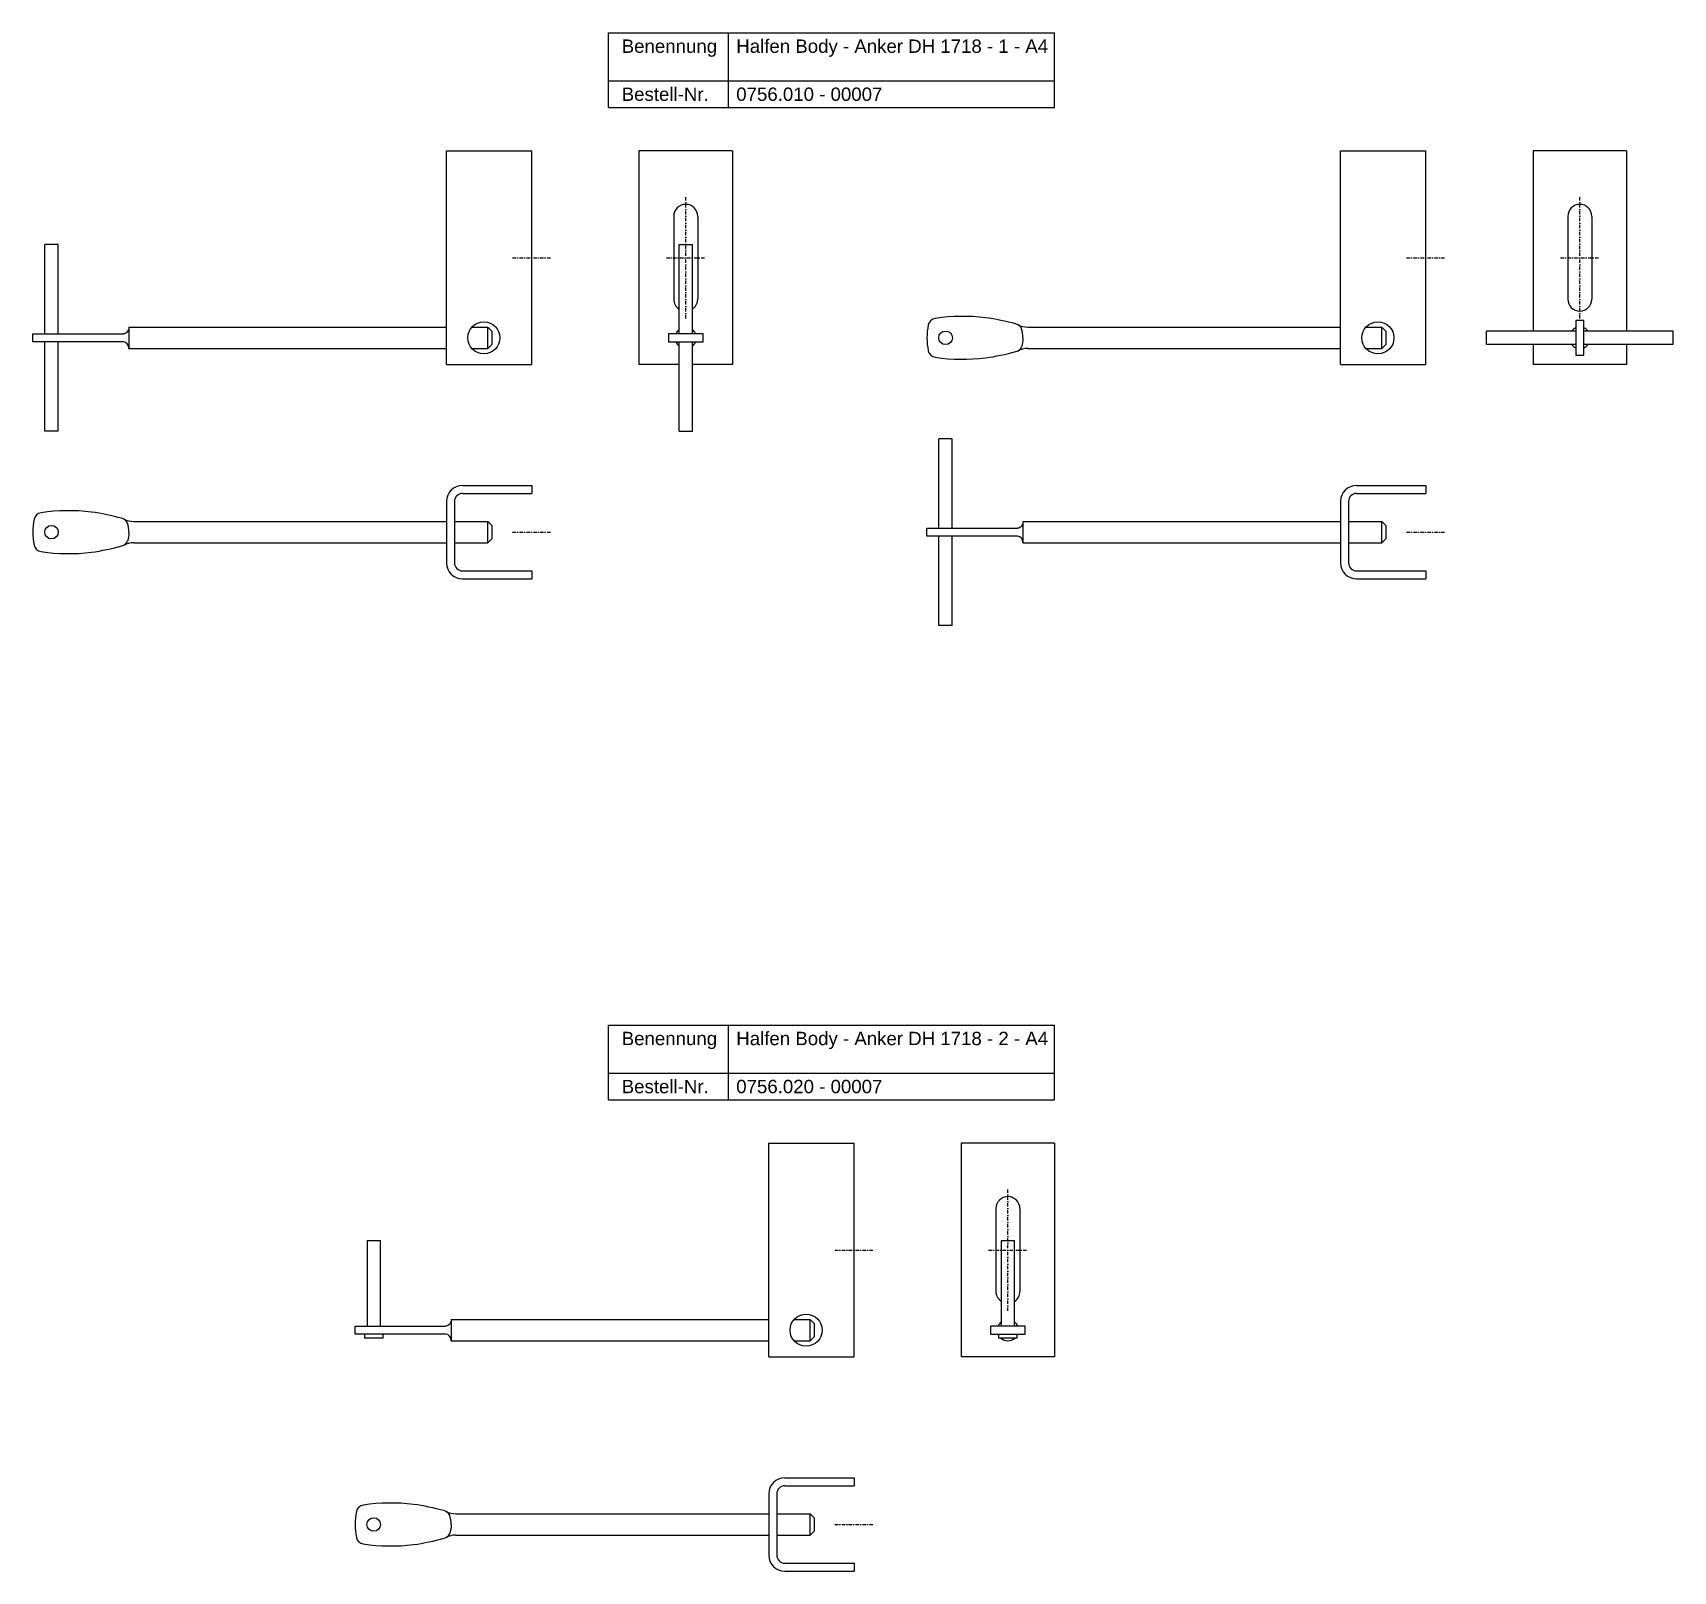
# Model space of a CAD drawing. Header units: millimetres. Extents: x 1610 to 2225, y 250 to 826.
import ezdxf

# ---------------------------------------------------------------- set-up
doc = ezdxf.new("R2010")
doc.units = ezdxf.units.MM
doc.header["$LTSCALE"] = 10
doc.linetypes.add('STRICHPUNKT2', pattern=[0.5, 0.25, -0.125, 0, -0.125])
doc.layers.add('HALFEN', color=2, linetype='Continuous')
doc.styles.add('ARIAL50', font='arial.ttf', dxfattribs={"height": 5})

msp = doc.modelspace()

# ---------------------------------------------------------------- linework, layer by layer
at = {"layer": 'HALFEN'}
for p, q in [((1825.79, 826.41), (1992.99, 826.41)), ((1825.79, 798.41), (1825.79, 826.41)), ((1870.75, 798.41), (1870.75, 826.41)), ((1992.99, 798.41), (1992.99, 826.41)), ((1825.79, 808.41), (1992.99, 808.41)), ((1825.79, 798.41), (1992.99, 798.41)), ((1765.13, 782.15), (1797.13, 782.15)), ((1765.13, 702.15), (1765.13, 782.15)), ((1797.13, 702.15), (1797.13, 782.15)), ((1837.26, 782.15), (1837.26, 702.15)), ((1872.26, 782.15), (1837.26, 782.15)), ((1872.26, 782.15), (1872.26, 702.15)), ((2100.13, 782.15), (2132.13, 782.15)), ((2100.13, 702.15), (2100.13, 782.15)), ((2132.13, 702.15), (2132.13, 782.15)), ((2172.26, 782.15), (2172.26, 714.65)), ((2207.26, 782.15), (2172.26, 782.15)), ((2207.26, 782.15), (2207.26, 714.65)), ((1850.26, 757.65), (1850.26, 726.65)), ((1859.26, 757.65), (1859.26, 726.65)), ((2185.26, 757.65), (2185.26, 726.65)), ((2194.26, 757.65), (2194.26, 726.65)), ((1614.63, 713.65), (1614.63, 747.15)), ((1619.63, 747.15), (1614.63, 747.15)), ((1619.63, 713.65), (1619.63, 747.15)), ((1852.26, 713.65), (1852.26, 747.15)), ((1852.26, 747.15), (1857.26, 747.15)), ((1857.26, 713.65), (1857.26, 747.15)), ((1610.13, 713.65), (1644.13, 713.65)), ((1610.13, 710.65), (1610.13, 713.65)), ((1646.13, 716.15), (1765.13, 716.15)), ((1646.13, 716.15), (1646.13, 708.15)), ((1774.66, 716.15), (1780.63, 716.15)), ((1780.63, 716.15), (1782.13, 714.65)), ((1780.63, 708.15), (1780.63, 716.15)), ((1782.13, 714.65), (1782.13, 709.65)), ((1978.52, 717.33), (1978.64, 717.3)), ((1982.92, 716.15), (2100.13, 716.15)), ((2109.66, 716.15), (2115.63, 716.15)), ((2115.63, 716.15), (2117.13, 714.65)), ((2115.63, 708.15), (2115.63, 716.15)), ((2117.13, 714.65), (2117.13, 709.65)), ((2188.26, 714.65), (2154.76, 714.65)), ((2154.76, 709.65), (2154.76, 714.65)), ((2224.76, 714.65), (2191.26, 714.65)), ((2224.76, 709.65), (2224.76, 714.65)), ((1644.13, 710.65), (1610.13, 710.65)), ((1614.63, 677.15), (1614.63, 710.65)), ((1619.63, 677.15), (1619.63, 710.65)), ((1646.13, 708.15), (1765.13, 708.15)), ((1774.66, 708.15), (1780.63, 708.15)), ((1780.63, 708.15), (1782.13, 709.65)), ((1852.26, 677.15), (1852.26, 710.65)), ((1857.26, 677.15), (1857.26, 710.65)), ((1978.52, 706.97), (1978.64, 707)), ((1982.92, 708.15), (2100.13, 708.15)), ((2109.66, 708.15), (2115.63, 708.15)), ((2115.63, 708.15), (2117.13, 709.65)), ((2188.26, 709.65), (2154.76, 709.65)), ((2172.26, 709.65), (2172.26, 702.15)), ((2224.76, 709.65), (2191.26, 709.65)), ((2207.26, 709.65), (2207.26, 702.15)), ((1765.13, 702.15), (1797.13, 702.15)), ((1852.26, 702.15), (1837.26, 702.15)), ((1872.26, 702.15), (1857.26, 702.15)), ((2100.13, 702.15), (2132.13, 702.15)), ((2207.26, 702.15), (2172.26, 702.15)), ((1619.63, 677.15), (1614.63, 677.15)), ((1852.26, 677.15), (1857.26, 677.15)), ((1949.63, 640.84), (1949.63, 674.34)), ((1954.63, 674.34), (1949.63, 674.34)), ((1954.63, 640.84), (1954.63, 674.34)), ((1771.13, 656.84), (1797.13, 656.84)), ((1771.13, 653.84), (1797.13, 653.84)), ((1797.13, 656.84), (1797.13, 653.84)), ((2106.13, 656.84), (2132.13, 656.84)), ((2106.13, 653.84), (2132.13, 653.84)), ((2132.13, 656.84), (2132.13, 653.84)), ((1765.13, 650.84), (1765.13, 627.84)), ((1768.13, 650.84), (1768.13, 627.84)), ((2100.13, 650.84), (2100.13, 627.84)), ((2103.13, 650.84), (2103.13, 627.84)), ((1643.52, 644.52), (1643.64, 644.48)), ((1647.92, 643.34), (1765.13, 643.34)), ((1768.13, 643.34), (1780.63, 643.34)), ((1780.63, 635.34), (1780.63, 643.34)), ((1780.63, 643.34), (1782.13, 641.84)), ((1782.13, 641.84), (1782.13, 636.84)), ((1945.13, 640.84), (1979.13, 640.84)), ((1945.13, 637.84), (1945.13, 640.84)), ((1981.13, 643.34), (2100.13, 643.34)), ((1981.13, 643.34), (1981.13, 635.34)), ((2103.13, 643.34), (2115.63, 643.34)), ((2115.63, 635.34), (2115.63, 643.34)), ((2115.63, 643.34), (2117.13, 641.84)), ((2117.13, 641.84), (2117.13, 636.84)), ((1643.52, 634.15), (1643.64, 634.19)), ((1647.92, 635.34), (1765.13, 635.34)), ((1768.13, 635.34), (1780.63, 635.34)), ((1780.63, 635.34), (1782.13, 636.84)), ((1979.13, 637.84), (1945.13, 637.84)), ((1949.63, 604.34), (1949.63, 637.84)), ((1954.63, 604.34), (1954.63, 637.84)), ((1981.13, 635.34), (2100.13, 635.34)), ((2103.13, 635.34), (2115.63, 635.34)), ((2115.63, 635.34), (2117.13, 636.84)), ((1771.13, 624.84), (1797.13, 624.84)), ((1771.13, 621.84), (1797.13, 621.84)), ((1797.13, 624.84), (1797.13, 621.84)), ((2106.13, 624.84), (2132.13, 624.84)), ((2106.13, 621.84), (2132.13, 621.84)), ((2132.13, 624.84), (2132.13, 621.84)), ((1954.63, 604.34), (1949.63, 604.34)), ((1825.79, 454.66), (1992.99, 454.66)), ((1825.79, 426.66), (1825.79, 454.66)), ((1870.75, 426.66), (1870.75, 454.66)), ((1992.99, 426.66), (1992.99, 454.66)), ((1825.79, 436.66), (1992.99, 436.66)), ((1825.79, 426.66), (1992.99, 426.66)), ((1885.86, 410.4), (1917.86, 410.4)), ((1885.86, 330.4), (1885.86, 410.4)), ((1917.86, 330.4), (1917.86, 410.4)), ((1957.99, 410.4), (1957.99, 330.4)), ((1992.99, 410.4), (1957.99, 410.4)), ((1992.99, 410.4), (1992.99, 330.4)), ((1970.99, 385.9), (1970.99, 354.9)), ((1979.99, 385.9), (1979.99, 354.9)), ((1735.36, 373.9), (1735.36, 341.9)), ((1740.36, 373.9), (1735.36, 373.9)), ((1740.36, 341.9), (1740.36, 373.9)), ((1972.99, 373.9), (1972.99, 341.9)), ((1977.99, 373.9), (1972.99, 373.9)), ((1977.99, 341.9), (1977.99, 373.9)), ((1766.86, 344.4), (1885.86, 344.4)), ((1766.86, 344.4), (1766.86, 336.4)), ((1895.39, 344.4), (1901.36, 344.4)), ((1901.36, 344.4), (1902.86, 342.9)), ((1901.36, 336.4), (1901.36, 344.4)), ((1730.86, 341.9), (1764.86, 341.9)), ((1730.86, 338.9), (1730.86, 341.9)), ((1764.86, 338.9), (1730.86, 338.9)), ((1734.36, 338.9), (1734.36, 337.4)), ((1741.36, 337.4), (1741.36, 338.9)), ((1902.86, 342.9), (1902.86, 337.9)), ((1971.99, 338.9), (1971.99, 337.4)), ((1978.99, 337.4), (1978.99, 338.9)), ((1741.36, 337.4), (1734.36, 337.4)), ((1766.86, 336.4), (1885.86, 336.4)), ((1895.39, 336.4), (1901.36, 336.4)), ((1901.36, 336.4), (1902.86, 337.9)), ((1978.99, 337.4), (1971.99, 337.4)), ((1885.86, 330.4), (1917.86, 330.4)), ((1992.99, 330.4), (1957.99, 330.4)), ((1891.86, 285.08), (1917.86, 285.08)), ((1917.86, 285.08), (1917.86, 282.08)), ((1885.86, 279.08), (1885.86, 256.08)), ((1888.86, 279.08), (1888.86, 256.08)), ((1891.86, 282.08), (1917.86, 282.08)), ((1764.25, 272.77), (1764.37, 272.73)), ((1768.65, 271.58), (1885.86, 271.58)), ((1888.86, 271.58), (1901.36, 271.58)), ((1901.36, 263.58), (1901.36, 271.58)), ((1901.36, 271.58), (1902.86, 270.08)), ((1901.36, 263.58), (1902.86, 265.08)), ((1902.86, 270.08), (1902.86, 265.08)), ((1764.25, 262.4), (1764.37, 262.44)), ((1768.65, 263.58), (1885.86, 263.58)), ((1888.86, 263.58), (1901.36, 263.58)), ((1891.86, 253.08), (1917.86, 253.08)), ((1917.86, 253.08), (1917.86, 250.08)), ((1891.86, 250.08), (1917.86, 250.08))]:
    msp.add_line(p, q, dxfattribs=at)
at = {"layer": 'HALFEN', "color": 1, "linetype": 'STRICHPUNKT2', "ltscale": 0.5}
for p, q in [((1854.76, 719.4), (1854.76, 764.9)), ((2189.76, 719.4), (2189.76, 764.9)), ((1789.88, 742.15), (1804.38, 742.15)), ((1847.51, 742.15), (1862.01, 742.15)), ((2124.88, 742.15), (2139.38, 742.15)), ((2182.51, 742.15), (2197.01, 742.15)), ((1789.88, 639.34), (1804.38, 639.34)), ((2124.88, 639.34), (2139.38, 639.34)), ((1975.49, 347.65), (1975.49, 393.15)), ((1910.61, 370.4), (1925.11, 370.4)), ((1968.24, 370.4), (1982.74, 370.4)), ((1910.61, 267.58), (1925.11, 267.58))]:
    msp.add_line(p, q, dxfattribs=at)
at = {"layer": 'HALFEN'}
for points in [[(1848.26, 710.65), (1861.26, 710.65), (1861.26, 713.65), (1848.26, 713.65)], [(2191.26, 705.65), (2191.26, 718.65), (2188.26, 718.65), (2188.26, 705.65)], [(1968.99, 338.9), (1981.99, 338.9), (1981.99, 341.9), (1968.99, 341.9)]]:
    msp.add_lwpolyline(points, close=True, dxfattribs=at)
for centre, radius in [((1779.13, 712.15), 6), ((1952.13, 712.15), 2.55), ((2114.13, 712.15), 6), ((1617.13, 639.34), 2.55), ((1899.86, 340.4), 6), ((1737.86, 267.58), 2.55)]:
    msp.add_circle(centre, radius, dxfattribs=at)
for centre, radius, start, end in [((1854.76, 757.65), 4.5, 0, 180), ((2189.76, 757.65), 4.5, 0, 180), ((1854.76, 726.65), 4.5, 180, 236.25101), ((1854.76, 726.65), 4.5, 303.74899, 0), ((2189.76, 726.65), 4.5, 180, 0), ((1948.6, 716.46), 3, 96.76983, 169.27972), ((1958.57, 649.24), 70.95, 83.11237, 98.37122), ((1952.71, 620.72), 100, 75.04435, 81.73937), ((1854.76, 712.15), 4, 128.68219, 157.97569), ((1854.76, 712.15), 4, 22.02431, 51.31781), ((1975.13, 711.44), 30, 169.27972, 178.638), ((1977.79, 714.42), 3, 20.79306, 73.56938), ((1982.92, 724.15), 8, 242.20315, 270), ((2189.76, 712.15), 4, 112.02431, 141.31781), ((2189.76, 712.15), 4, 38.68219, 67.97569), ((1854.76, 712.15), 4, 202.02431, 231.31781), ((1854.76, 712.15), 4, 308.68219, 337.97569), ((1975.13, 712.86), 30, 181.362, 190.72028), ((1948.6, 707.84), 3, 190.72028, 263.23017), ((1952.71, 803.58), 100, 278.26063, 284.95565), ((1977.79, 709.88), 3, 286.43062, 339.20694), ((1982.92, 700.15), 8, 90, 117.79685), ((2189.76, 712.15), 4, 218.68219, 247.97569), ((2189.76, 712.15), 4, 292.02431, 321.31781), ((1958.57, 775.06), 70.95, 261.62878, 276.88763), ((1771.13, 650.84), 6, 90, 180), ((1771.13, 650.84), 3, 90, 180), ((2106.13, 650.84), 6, 90, 180), ((2106.13, 650.84), 3, 90, 180), ((1613.59, 643.65), 3, 96.76983, 169.27972), ((1623.57, 576.43), 70.95, 83.11237, 98.37122), ((1617.71, 547.91), 100, 75.04435, 81.73937), ((1640.12, 638.62), 30, 169.27972, 178.638), ((1640.12, 640.05), 30, 181.362, 190.72028), ((1642.79, 641.61), 3, 20.79306, 73.56938), ((1647.92, 651.34), 8, 242.20315, 270), ((1613.59, 635.03), 3, 190.72028, 263.23017), ((1617.71, 730.77), 100, 278.26063, 284.95565), ((1642.79, 637.07), 3, 286.43062, 339.20694), ((1647.92, 627.34), 8, 90, 117.79685), ((1623.57, 702.25), 70.95, 261.62878, 276.88763), ((1771.13, 627.84), 6, 180, 270), ((1771.13, 627.84), 3, 180, 270), ((2106.13, 627.84), 6, 180, 270), ((2106.13, 627.84), 3, 180, 270), ((1975.49, 385.9), 4.5, 0, 180), ((1975.49, 354.9), 4.5, 180, 236.25101), ((1975.49, 354.9), 4.5, 303.74899, 0), ((1975.49, 340.4), 4, 128.68219, 157.97569), ((1975.49, 340.4), 4, 202.02431, 208.95502), ((1975.49, 340.4), 4, 22.02431, 51.31781), ((1975.49, 340.4), 4, 331.04498, 337.97569), ((1975.49, 340.4), 4, 228.59038, 311.40962), ((1891.86, 279.08), 6, 90, 180), ((1891.86, 279.08), 3, 90, 180), ((1760.85, 266.87), 30, 169.27972, 178.638), ((1734.32, 271.89), 3, 96.76983, 169.27972), ((1744.3, 204.67), 70.95, 83.11237, 98.37122), ((1738.44, 176.15), 100, 75.04435, 81.73937), ((1763.52, 269.85), 3, 20.79306, 73.56938), ((1768.65, 279.58), 8, 242.20315, 270), ((1760.85, 268.3), 30, 181.362, 190.72028), ((1734.32, 263.28), 3, 190.72028, 263.23017), ((1744.3, 330.49), 70.95, 261.62878, 276.88763), ((1738.44, 359.01), 100, 278.26063, 284.95565), ((1763.52, 265.32), 3, 286.43062, 339.20694), ((1768.65, 255.58), 8, 90, 117.79685), ((1891.86, 256.08), 6, 180, 270), ((1891.86, 256.08), 3, 180, 270)]:
    msp.add_arc(centre, radius, start, end, dxfattribs=at)
at = {"layer": 'HALFEN', "extrusion": (0, 0, -1)}
for centre, major_axis, ratio, end_param in [((1644.13, 716.15), (0, 2.5), 0.8, 3.141593), ((1979.13, 712.15), (0, 4.9), 0.408425, 2.319797), ((1644.13, 639.34), (0, 4.9), 0.408425, 2.319797), ((1979.13, 643.34), (0, 2.5), 0.8, 3.141593), ((1764.86, 344.4), (0, 2.5), 0.8, 3.141593), ((1764.86, 267.58), (0, 4.9), 0.408425, 2.319797)]:
    msp.add_ellipse(centre, major_axis=major_axis, ratio=ratio, start_param=1.570796, end_param=end_param, dxfattribs=at)
at = {"layer": 'HALFEN'}
for centre, major_axis, ratio, end_param in [((1979.13, 712.15), (0, 4.9), 0.408425, 5.46139), ((1644.13, 708.15), (0, 2.5), 0.8, 6.283185), ((1644.13, 639.34), (0, 4.9), 0.408425, 5.46139), ((1979.13, 635.34), (0, 2.5), 0.8, 6.283185), ((1764.86, 336.4), (0, 2.5), 0.8, 6.283185), ((1764.86, 267.58), (0, 4.9), 0.408425, 5.46139)]:
    msp.add_ellipse(centre, major_axis=major_axis, ratio=ratio, start_param=4.712389, end_param=end_param, dxfattribs=at)

# ---------------------------------------------------------------- texts
at = {"layer": 'HALFEN', "style": 'ARIAL50'}
for s, p in [('Benennung', (1830.79, 818.91)), ('Halfen Body - Anker DH 1718 - 1 - A4', (1873.7, 818.91)), ('Bestell-Nr.', (1830.79, 800.91)), ('0756.010 - 00007', (1873.7, 800.91)), ('Benennung', (1830.79, 447.16)), ('Halfen Body - Anker DH 1718 - 2 - A4', (1873.7, 447.16)), ('Bestell-Nr.', (1830.79, 429.16)), ('0756.020 - 00007', (1873.7, 429.16))]:
    msp.add_text(s, height=5, dxfattribs=at).set_placement(p)

doc.saveas('drawing.dxf')
